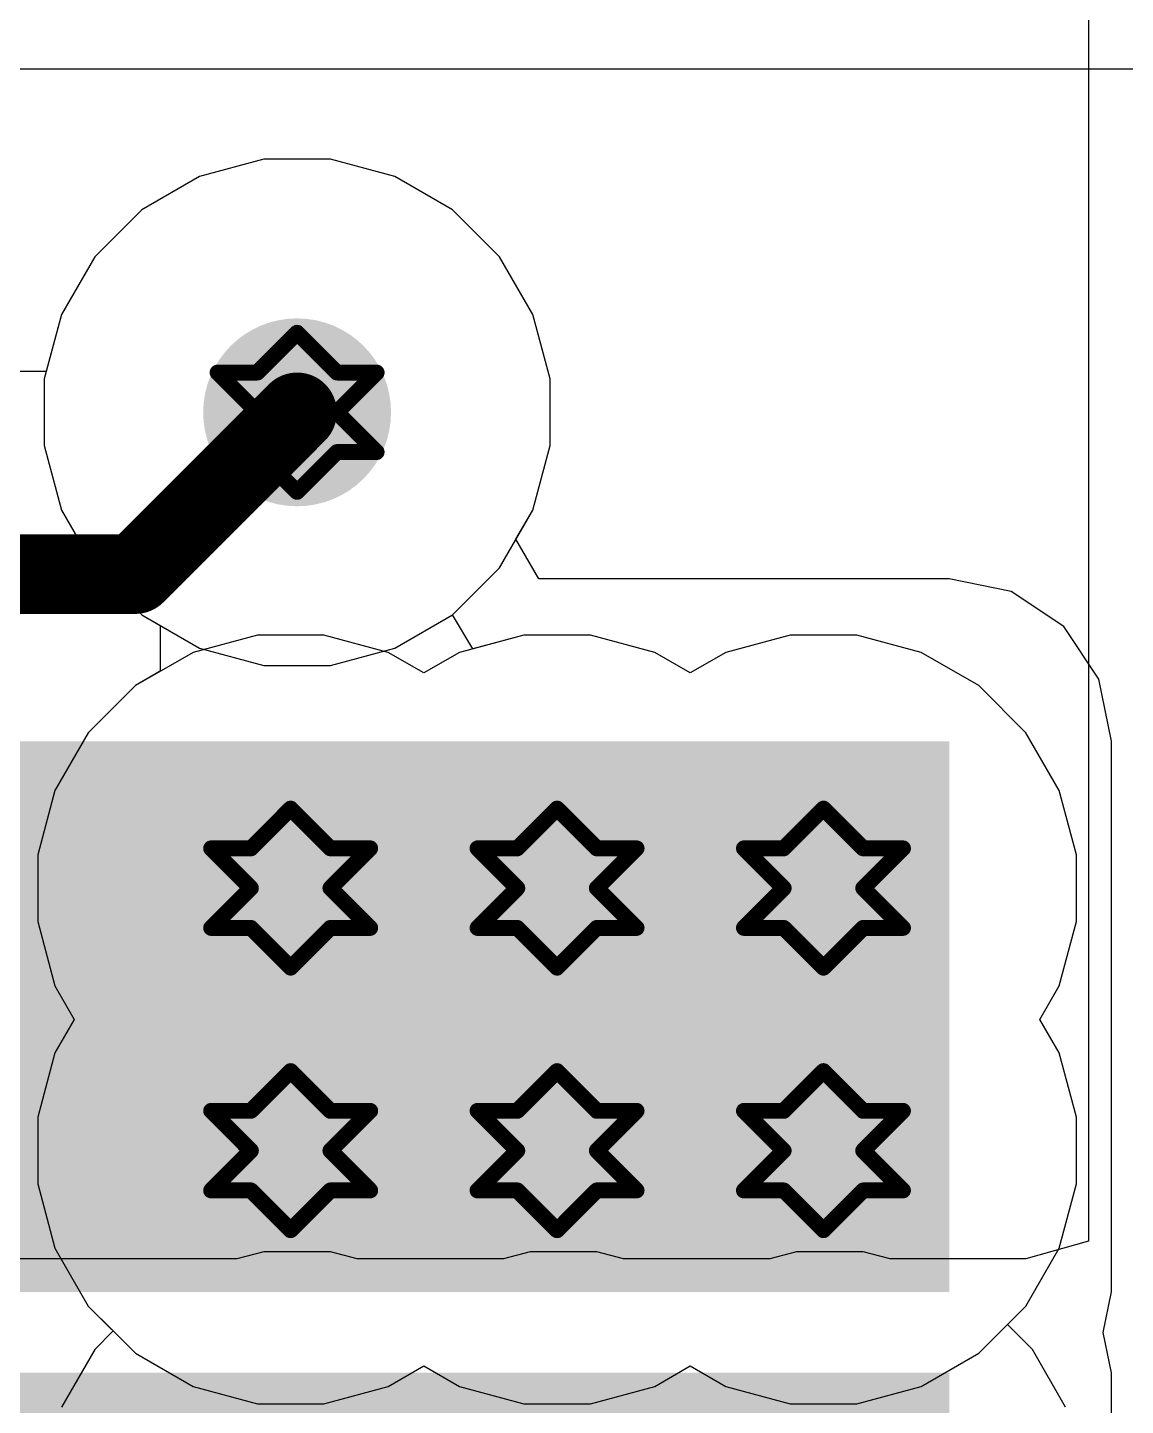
# Model space of a CAD drawing. Header units: inches. Extents: x -3 to 5437, y -3 to 5435.
# Drawn here: x 71.656 to 75.163, y 58.712 to 63.112 of the extents above; entities that cross this region are included whole.
import ezdxf

# ---------------------------------------------------------------- set-up
doc = ezdxf.new("R2010")
doc.units = ezdxf.units.IN
for name, color, linetype in [('Bottom Layer', 5, 'Continuous'), ('Bottom Solder', 6, 'Continuous'), ('Drill Drawing', 1, 'Continuous'), ('GND', 16, 'Continuous'), ('PWR', 76, 'Continuous'), ('Top Layer', 1, 'Continuous'), ('Top Solder', 216, 'Continuous'), ('Via Holes', 16, 'Continuous')]:
    doc.layers.add(name, color=color, linetype=linetype)

msp = doc.modelspace()

# ---------------------------------------------------------------- hatches: boundary and pattern name
at = {"layer": 'Bottom Layer'}
h = msp.add_hatch(color=5, dxfattribs=at)
edge = h.paths.add_edge_path()
edge.add_arc((72.517, 61.8831), 0.3, 0, 360)
h = msp.add_hatch(color=5, dxfattribs=at)
edge = h.paths.add_edge_path()
edge.add_arc((72.4964, 60.3638), 0.3, 0, 360)
h = msp.add_hatch(color=5, dxfattribs=at)
edge = h.paths.add_edge_path()
edge.add_arc((73.3473, 60.3638), 0.3, 0, 360)
h = msp.add_hatch(color=5, dxfattribs=at)
edge = h.paths.add_edge_path()
edge.add_arc((74.1982, 60.3638), 0.3, 0, 360)
h = msp.add_hatch(color=5, dxfattribs=at)
edge = h.paths.add_edge_path()
edge.add_arc((72.4964, 59.5256), 0.3, 0, 360)
h = msp.add_hatch(color=5, dxfattribs=at)
edge = h.paths.add_edge_path()
edge.add_arc((73.3473, 59.5256), 0.3, 0, 360)
h = msp.add_hatch(color=5, dxfattribs=at)
edge = h.paths.add_edge_path()
edge.add_arc((74.1982, 59.5256), 0.3, 0, 360)
at = {"layer": 'Bottom Solder'}
h = msp.add_hatch(color=6, dxfattribs=at)
edge = h.paths.add_edge_path()
edge.add_arc((72.517, 61.8831), 0.15, 0, 360)
h = msp.add_hatch(color=6, dxfattribs=at)
edge = h.paths.add_edge_path()
edge.add_arc((72.4964, 60.3638), 0.15, 0, 360)
h = msp.add_hatch(color=6, dxfattribs=at)
edge = h.paths.add_edge_path()
edge.add_arc((73.3473, 60.3638), 0.15, 0, 360)
h = msp.add_hatch(color=6, dxfattribs=at)
edge = h.paths.add_edge_path()
edge.add_arc((74.1982, 60.3638), 0.15, 0, 360)
h = msp.add_hatch(color=6, dxfattribs=at)
edge = h.paths.add_edge_path()
edge.add_arc((72.4964, 59.5256), 0.15, 0, 360)
h = msp.add_hatch(color=6, dxfattribs=at)
edge = h.paths.add_edge_path()
edge.add_arc((73.3473, 59.5256), 0.15, 0, 360)
h = msp.add_hatch(color=6, dxfattribs=at)
edge = h.paths.add_edge_path()
edge.add_arc((74.1982, 59.5256), 0.15, 0, 360)
at = {"layer": 'GND'}
h = msp.add_hatch(color=16, dxfattribs=at)
edge = h.paths.add_edge_path()
edge.add_arc((72.517, 61.8831), 0.3, 0, 360)
h = msp.add_hatch(color=16, dxfattribs=at)
edge = h.paths.add_edge_path()
edge.add_arc((72.4964, 60.3638), 0.3, 0, 360)
h = msp.add_hatch(color=16, dxfattribs=at)
edge = h.paths.add_edge_path()
edge.add_arc((73.3473, 60.3638), 0.3, 0, 360)
h = msp.add_hatch(color=16, dxfattribs=at)
edge = h.paths.add_edge_path()
edge.add_arc((74.1982, 60.3638), 0.3, 0, 360)
h = msp.add_hatch(color=16, dxfattribs=at)
edge = h.paths.add_edge_path()
edge.add_arc((72.4964, 59.5256), 0.3, 0, 360)
h = msp.add_hatch(color=16, dxfattribs=at)
edge = h.paths.add_edge_path()
edge.add_arc((73.3473, 59.5256), 0.3, 0, 360)
h = msp.add_hatch(color=16, dxfattribs=at)
edge = h.paths.add_edge_path()
edge.add_arc((74.1982, 59.5256), 0.3, 0, 360)
at = {"layer": 'PWR'}
h = msp.add_hatch(color=76, dxfattribs=at)
edge = h.paths.add_edge_path()
edge.add_arc((72.517, 61.8831), 0.3, 0, 360)
h = msp.add_hatch(color=76, dxfattribs=at)
edge = h.paths.add_edge_path()
edge.add_arc((72.4964, 60.3638), 0.3, 0, 360)
h = msp.add_hatch(color=76, dxfattribs=at)
edge = h.paths.add_edge_path()
edge.add_arc((73.3473, 60.3638), 0.3, 0, 360)
h = msp.add_hatch(color=76, dxfattribs=at)
edge = h.paths.add_edge_path()
edge.add_arc((74.1982, 60.3638), 0.3, 0, 360)
h = msp.add_hatch(color=76, dxfattribs=at)
edge = h.paths.add_edge_path()
edge.add_arc((72.4964, 59.5256), 0.3, 0, 360)
h = msp.add_hatch(color=76, dxfattribs=at)
edge = h.paths.add_edge_path()
edge.add_arc((73.3473, 59.5256), 0.3, 0, 360)
h = msp.add_hatch(color=76, dxfattribs=at)
edge = h.paths.add_edge_path()
edge.add_arc((74.1982, 59.5256), 0.3, 0, 360)
at = {"layer": 'Top Layer'}
h = msp.add_hatch(color=1, dxfattribs=at)
edge = h.paths.add_edge_path()
edge.add_arc((72.517, 61.8831), 0.3, 0, 360)
for points in [[(67.4961, 59.0744), (74.5998, 59.0744), (74.5998, 60.833), (67.4961, 60.833)], [(63.5384, 56.3118), (74.5998, 56.3118), (74.5998, 58.8164), (63.5384, 58.8164)]]:
    msp.add_hatch(color=1, dxfattribs=at).paths.add_polyline_path(points)
h = msp.add_hatch(color=1, dxfattribs=at)
edge = h.paths.add_edge_path()
edge.add_arc((72.4964, 60.3638), 0.3, 0, 360)
h = msp.add_hatch(color=1, dxfattribs=at)
edge = h.paths.add_edge_path()
edge.add_arc((73.3473, 60.3638), 0.3, 0, 360)
h = msp.add_hatch(color=1, dxfattribs=at)
edge = h.paths.add_edge_path()
edge.add_arc((74.1982, 60.3638), 0.3, 0, 360)
h = msp.add_hatch(color=1, dxfattribs=at)
edge = h.paths.add_edge_path()
edge.add_arc((72.4964, 59.5256), 0.3, 0, 360)
h = msp.add_hatch(color=1, dxfattribs=at)
edge = h.paths.add_edge_path()
edge.add_arc((73.3473, 59.5256), 0.3, 0, 360)
h = msp.add_hatch(color=1, dxfattribs=at)
edge = h.paths.add_edge_path()
edge.add_arc((74.1982, 59.5256), 0.3, 0, 360)
at = {"layer": 'Top Solder'}
h = msp.add_hatch(color=216, dxfattribs=at)
edge = h.paths.add_edge_path()
edge.add_arc((72.517, 61.8831), 0.15, 0, 360)
h = msp.add_hatch(color=216, dxfattribs=at)
edge = h.paths.add_edge_path()
edge.add_arc((72.4964, 60.3638), 0.15, 0, 360)
h = msp.add_hatch(color=216, dxfattribs=at)
edge = h.paths.add_edge_path()
edge.add_arc((73.3473, 60.3638), 0.15, 0, 360)
h = msp.add_hatch(color=216, dxfattribs=at)
edge = h.paths.add_edge_path()
edge.add_arc((74.1982, 60.3638), 0.15, 0, 360)
h = msp.add_hatch(color=216, dxfattribs=at)
edge = h.paths.add_edge_path()
edge.add_arc((72.4964, 59.5256), 0.15, 0, 360)
h = msp.add_hatch(color=216, dxfattribs=at)
edge = h.paths.add_edge_path()
edge.add_arc((73.3473, 59.5256), 0.15, 0, 360)
h = msp.add_hatch(color=216, dxfattribs=at)
edge = h.paths.add_edge_path()
edge.add_arc((74.1982, 59.5256), 0.15, 0, 360)
at = {"layer": 'Via Holes'}
h = msp.add_hatch(color=7, dxfattribs=at)
edge = h.paths.add_edge_path()
edge.add_arc((72.517, 61.8831), 0.15, 0, 360)
h = msp.add_hatch(color=7, dxfattribs=at)
edge = h.paths.add_edge_path()
edge.add_arc((72.4964, 60.3638), 0.15, 0, 360)
h = msp.add_hatch(color=7, dxfattribs=at)
edge = h.paths.add_edge_path()
edge.add_arc((73.3473, 60.3638), 0.15, 0, 360)
h = msp.add_hatch(color=7, dxfattribs=at)
edge = h.paths.add_edge_path()
edge.add_arc((74.1982, 60.3638), 0.15, 0, 360)
h = msp.add_hatch(color=7, dxfattribs=at)
edge = h.paths.add_edge_path()
edge.add_arc((72.4964, 59.5256), 0.15, 0, 360)
h = msp.add_hatch(color=7, dxfattribs=at)
edge = h.paths.add_edge_path()
edge.add_arc((73.3473, 59.5256), 0.15, 0, 360)
h = msp.add_hatch(color=7, dxfattribs=at)
edge = h.paths.add_edge_path()
edge.add_arc((74.1982, 59.5256), 0.15, 0, 360)

# ---------------------------------------------------------------- linework, layer by layer
at = {"layer": 'Bottom Layer'}
for p, q in [((62.0239, 62.9796), (80.58, 62.9796)), ((72.4106, 62.6911), (72.2051, 62.6361)), ((72.6234, 62.6911), (72.4106, 62.6911)), ((72.8289, 62.6361), (72.6234, 62.6911)), ((72.2051, 62.6361), (72.0209, 62.5297)), ((73.0131, 62.5297), (72.8289, 62.6361)), ((72.0209, 62.5297), (71.8704, 62.3792)), ((73.1636, 62.3792), (73.0131, 62.5297)), ((71.8704, 62.3792), (71.7641, 62.195)), ((73.2699, 62.195), (73.1636, 62.3792)), ((71.7641, 62.195), (71.709, 61.9895)), ((73.325, 61.9895), (73.2699, 62.195)), ((71.709, 61.9895), (71.709, 61.7767)), ((73.325, 61.7767), (73.325, 61.9895)), ((71.709, 61.7767), (71.7641, 61.5712)), ((73.2699, 61.5712), (73.325, 61.7767)), ((71.7641, 61.5712), (71.8704, 61.387)), ((73.1636, 61.387), (73.2699, 61.5712)), ((71.8704, 61.387), (72.0209, 61.2366)), ((73.0131, 61.2366), (73.1636, 61.387)), ((72.0209, 61.2366), (72.0795, 61.2027)), ((72.0795, 61.2027), (72.0795, 61.0561)), ((73.0778, 61.1281), (73.0131, 61.2366)), ((73.2409, 61.1718), (73.0778, 61.1281)), ((73.4537, 61.1718), (73.2409, 61.1718)), ((73.6592, 61.1167), (73.4537, 61.1718)), ((74.0918, 61.1718), (73.8863, 61.1167)), ((74.3046, 61.1718), (74.0918, 61.1718)), ((74.5101, 61.1167), (74.3046, 61.1718)), ((73.7728, 61.0512), (73.6592, 61.1167)), ((73.8863, 61.1167), (73.7728, 61.0512)), ((74.6943, 61.0104), (74.5101, 61.1167)), ((72.0795, 61.0561), (72.0003, 61.0104)), ((72.0003, 61.0104), (71.8498, 60.8599)), ((74.8448, 60.8599), (74.6943, 61.0104)), ((71.8498, 60.8599), (71.7435, 60.6757)), ((74.9511, 60.6757), (74.8448, 60.8599)), ((71.7435, 60.6757), (71.6884, 60.4702)), ((75.0062, 60.4702), (74.9511, 60.6757)), ((71.6884, 60.4702), (71.6884, 60.2574)), ((75.0062, 60.2574), (75.0062, 60.4702)), ((71.6884, 60.2574), (71.7435, 60.0519)), ((74.9511, 60.0519), (75.0062, 60.2574)), ((71.7435, 60.0519), (71.8054, 59.9447)), ((74.8892, 59.9447), (74.9511, 60.0519)), ((71.8054, 59.9447), (71.7435, 59.8375)), ((74.9511, 59.8375), (74.8892, 59.9447)), ((71.7435, 59.8375), (71.6884, 59.632)), ((75.0062, 59.632), (74.9511, 59.8375)), ((71.6884, 59.632), (71.6884, 59.4192)), ((75.0062, 59.4192), (75.0062, 59.632)), ((71.6884, 59.4192), (71.7435, 59.2137)), ((74.9511, 59.2137), (75.0062, 59.4192)), ((71.7435, 59.2137), (71.8498, 59.0295)), ((74.8448, 59.0295), (74.9511, 59.2137)), ((71.8498, 59.0295), (71.9295, 58.9498)), ((74.7857, 58.9704), (74.8448, 59.0295)), ((74.8654, 58.8907), (74.7857, 58.9704)), ((71.9295, 58.9498), (71.8704, 58.8907)), ((71.8704, 58.8907), (71.7641, 58.7065)), ((74.9717, 58.7065), (74.8654, 58.8907))]:
    msp.add_line(p, q, dxfattribs=at)
at = {"layer": 'Drill Drawing'}
for points in [[(72.39, 62.0101, 0.0508, 0.0508, 0), (72.517, 62.1371, 0.0508, 0.0508, 0)], [(72.517, 62.1371, 0.0508, 0.0508, 0), (72.644, 62.0101, 0.0508, 0.0508, 0)], [(72.263, 62.0101, 0.0508, 0.0508, 0), (72.39, 61.8831, 0.0508, 0.0508, 0)], [(72.263, 62.0101, 0.0508, 0.0508, 0), (72.39, 62.0101, 0.0508, 0.0508, 0)], [(72.644, 62.0101, 0.0508, 0.0508, 0), (72.771, 62.0101, 0.0508, 0.0508, 0)], [(72.644, 61.8831, 0.0508, 0.0508, 0), (72.771, 62.0101, 0.0508, 0.0508, 0)], [(72.263, 61.7561, 0.0508, 0.0508, 0), (72.39, 61.8831, 0.0508, 0.0508, 0)], [(72.644, 61.8831, 0.0508, 0.0508, 0), (72.771, 61.7561, 0.0508, 0.0508, 0)], [(72.263, 61.7561, 0.0508, 0.0508, 0), (72.39, 61.7561, 0.0508, 0.0508, 0)], [(72.39, 61.7561, 0.0508, 0.0508, 0), (72.517, 61.6291, 0.0508, 0.0508, 0)], [(72.517, 61.6291, 0.0508, 0.0508, 0), (72.644, 61.7561, 0.0508, 0.0508, 0)], [(72.644, 61.7561, 0.0508, 0.0508, 0), (72.771, 61.7561, 0.0508, 0.0508, 0)], [(72.3694, 60.4908, 0.0508, 0.0508, 0), (72.4964, 60.6178, 0.0508, 0.0508, 0)], [(72.4964, 60.6178, 0.0508, 0.0508, 0), (72.6234, 60.4908, 0.0508, 0.0508, 0)], [(73.2203, 60.4908, 0.0508, 0.0508, 0), (73.3473, 60.6178, 0.0508, 0.0508, 0)], [(73.3473, 60.6178, 0.0508, 0.0508, 0), (73.4743, 60.4908, 0.0508, 0.0508, 0)], [(74.0712, 60.4908, 0.0508, 0.0508, 0), (74.1982, 60.6178, 0.0508, 0.0508, 0)], [(74.1982, 60.6178, 0.0508, 0.0508, 0), (74.3252, 60.4908, 0.0508, 0.0508, 0)], [(72.2424, 60.4908, 0.0508, 0.0508, 0), (72.3694, 60.3638, 0.0508, 0.0508, 0)], [(72.2424, 60.4908, 0.0508, 0.0508, 0), (72.3694, 60.4908, 0.0508, 0.0508, 0)], [(72.6234, 60.4908, 0.0508, 0.0508, 0), (72.7504, 60.4908, 0.0508, 0.0508, 0)], [(72.6234, 60.3638, 0.0508, 0.0508, 0), (72.7504, 60.4908, 0.0508, 0.0508, 0)], [(73.0933, 60.4908, 0.0508, 0.0508, 0), (73.2203, 60.3638, 0.0508, 0.0508, 0)], [(73.0933, 60.4908, 0.0508, 0.0508, 0), (73.2203, 60.4908, 0.0508, 0.0508, 0)], [(73.4743, 60.4908, 0.0508, 0.0508, 0), (73.6013, 60.4908, 0.0508, 0.0508, 0)], [(73.4743, 60.3638, 0.0508, 0.0508, 0), (73.6013, 60.4908, 0.0508, 0.0508, 0)], [(73.9442, 60.4908, 0.0508, 0.0508, 0), (74.0712, 60.3638, 0.0508, 0.0508, 0)], [(73.9442, 60.4908, 0.0508, 0.0508, 0), (74.0712, 60.4908, 0.0508, 0.0508, 0)], [(74.3252, 60.4908, 0.0508, 0.0508, 0), (74.4522, 60.4908, 0.0508, 0.0508, 0)], [(74.3252, 60.3638, 0.0508, 0.0508, 0), (74.4522, 60.4908, 0.0508, 0.0508, 0)], [(72.2424, 60.2368, 0.0508, 0.0508, 0), (72.3694, 60.3638, 0.0508, 0.0508, 0)], [(72.6234, 60.3638, 0.0508, 0.0508, 0), (72.7504, 60.2368, 0.0508, 0.0508, 0)], [(73.0933, 60.2368, 0.0508, 0.0508, 0), (73.2203, 60.3638, 0.0508, 0.0508, 0)], [(73.4743, 60.3638, 0.0508, 0.0508, 0), (73.6013, 60.2368, 0.0508, 0.0508, 0)], [(73.9442, 60.2368, 0.0508, 0.0508, 0), (74.0712, 60.3638, 0.0508, 0.0508, 0)], [(74.3252, 60.3638, 0.0508, 0.0508, 0), (74.4522, 60.2368, 0.0508, 0.0508, 0)], [(72.2424, 60.2368, 0.0508, 0.0508, 0), (72.3694, 60.2368, 0.0508, 0.0508, 0)], [(72.3694, 60.2368, 0.0508, 0.0508, 0), (72.4964, 60.1098, 0.0508, 0.0508, 0)], [(72.4964, 60.1098, 0.0508, 0.0508, 0), (72.6234, 60.2368, 0.0508, 0.0508, 0)], [(72.6234, 60.2368, 0.0508, 0.0508, 0), (72.7504, 60.2368, 0.0508, 0.0508, 0)], [(73.0933, 60.2368, 0.0508, 0.0508, 0), (73.2203, 60.2368, 0.0508, 0.0508, 0)], [(73.2203, 60.2368, 0.0508, 0.0508, 0), (73.3473, 60.1098, 0.0508, 0.0508, 0)], [(73.3473, 60.1098, 0.0508, 0.0508, 0), (73.4743, 60.2368, 0.0508, 0.0508, 0)], [(73.4743, 60.2368, 0.0508, 0.0508, 0), (73.6013, 60.2368, 0.0508, 0.0508, 0)], [(73.9442, 60.2368, 0.0508, 0.0508, 0), (74.0712, 60.2368, 0.0508, 0.0508, 0)], [(74.0712, 60.2368, 0.0508, 0.0508, 0), (74.1982, 60.1098, 0.0508, 0.0508, 0)], [(74.1982, 60.1098, 0.0508, 0.0508, 0), (74.3252, 60.2368, 0.0508, 0.0508, 0)], [(74.3252, 60.2368, 0.0508, 0.0508, 0), (74.4522, 60.2368, 0.0508, 0.0508, 0)], [(72.3694, 59.6526, 0.0508, 0.0508, 0), (72.4964, 59.7796, 0.0508, 0.0508, 0)], [(72.4964, 59.7796, 0.0508, 0.0508, 0), (72.6234, 59.6526, 0.0508, 0.0508, 0)], [(73.2203, 59.6526, 0.0508, 0.0508, 0), (73.3473, 59.7796, 0.0508, 0.0508, 0)], [(73.3473, 59.7796, 0.0508, 0.0508, 0), (73.4743, 59.6526, 0.0508, 0.0508, 0)], [(74.0712, 59.6526, 0.0508, 0.0508, 0), (74.1982, 59.7796, 0.0508, 0.0508, 0)], [(74.1982, 59.7796, 0.0508, 0.0508, 0), (74.3252, 59.6526, 0.0508, 0.0508, 0)], [(72.2424, 59.6526, 0.0508, 0.0508, 0), (72.3694, 59.5256, 0.0508, 0.0508, 0)], [(72.2424, 59.6526, 0.0508, 0.0508, 0), (72.3694, 59.6526, 0.0508, 0.0508, 0)], [(72.6234, 59.6526, 0.0508, 0.0508, 0), (72.7504, 59.6526, 0.0508, 0.0508, 0)], [(72.6234, 59.5256, 0.0508, 0.0508, 0), (72.7504, 59.6526, 0.0508, 0.0508, 0)], [(73.0933, 59.6526, 0.0508, 0.0508, 0), (73.2203, 59.5256, 0.0508, 0.0508, 0)], [(73.0933, 59.6526, 0.0508, 0.0508, 0), (73.2203, 59.6526, 0.0508, 0.0508, 0)], [(73.4743, 59.6526, 0.0508, 0.0508, 0), (73.6013, 59.6526, 0.0508, 0.0508, 0)], [(73.4743, 59.5256, 0.0508, 0.0508, 0), (73.6013, 59.6526, 0.0508, 0.0508, 0)], [(73.9442, 59.6526, 0.0508, 0.0508, 0), (74.0712, 59.5256, 0.0508, 0.0508, 0)], [(73.9442, 59.6526, 0.0508, 0.0508, 0), (74.0712, 59.6526, 0.0508, 0.0508, 0)], [(74.3252, 59.6526, 0.0508, 0.0508, 0), (74.4522, 59.6526, 0.0508, 0.0508, 0)], [(74.3252, 59.5256, 0.0508, 0.0508, 0), (74.4522, 59.6526, 0.0508, 0.0508, 0)], [(72.2424, 59.3986, 0.0508, 0.0508, 0), (72.3694, 59.5256, 0.0508, 0.0508, 0)], [(72.6234, 59.5256, 0.0508, 0.0508, 0), (72.7504, 59.3986, 0.0508, 0.0508, 0)], [(73.0933, 59.3986, 0.0508, 0.0508, 0), (73.2203, 59.5256, 0.0508, 0.0508, 0)], [(73.4743, 59.5256, 0.0508, 0.0508, 0), (73.6013, 59.3986, 0.0508, 0.0508, 0)], [(73.9442, 59.3986, 0.0508, 0.0508, 0), (74.0712, 59.5256, 0.0508, 0.0508, 0)], [(74.3252, 59.5256, 0.0508, 0.0508, 0), (74.4522, 59.3986, 0.0508, 0.0508, 0)], [(72.2424, 59.3986, 0.0508, 0.0508, 0), (72.3694, 59.3986, 0.0508, 0.0508, 0)], [(72.3694, 59.3986, 0.0508, 0.0508, 0), (72.4964, 59.2716, 0.0508, 0.0508, 0)], [(72.4964, 59.2716, 0.0508, 0.0508, 0), (72.6234, 59.3986, 0.0508, 0.0508, 0)], [(72.6234, 59.3986, 0.0508, 0.0508, 0), (72.7504, 59.3986, 0.0508, 0.0508, 0)], [(73.0933, 59.3986, 0.0508, 0.0508, 0), (73.2203, 59.3986, 0.0508, 0.0508, 0)], [(73.2203, 59.3986, 0.0508, 0.0508, 0), (73.3473, 59.2716, 0.0508, 0.0508, 0)], [(73.3473, 59.2716, 0.0508, 0.0508, 0), (73.4743, 59.3986, 0.0508, 0.0508, 0)], [(73.4743, 59.3986, 0.0508, 0.0508, 0), (73.6013, 59.3986, 0.0508, 0.0508, 0)], [(73.9442, 59.3986, 0.0508, 0.0508, 0), (74.0712, 59.3986, 0.0508, 0.0508, 0)], [(74.0712, 59.3986, 0.0508, 0.0508, 0), (74.1982, 59.2716, 0.0508, 0.0508, 0)], [(74.1982, 59.2716, 0.0508, 0.0508, 0), (74.3252, 59.3986, 0.0508, 0.0508, 0)], [(74.3252, 59.3986, 0.0508, 0.0508, 0), (74.4522, 59.3986, 0.0508, 0.0508, 0)]]:
    msp.add_lwpolyline(points, format="xyseb", dxfattribs=at)
for points in [[(72.5043, 62.1371, 0.0254, 0.0254, 1), (72.5297, 62.1371, 0.0254, 0.0254, 1)], [(72.5043, 62.1371, 0.0254, 0.0254, 1), (72.5297, 62.1371, 0.0254, 0.0254, 1)], [(72.2503, 62.0101, 0.0254, 0.0254, 1), (72.2757, 62.0101, 0.0254, 0.0254, 1)], [(72.2503, 62.0101, 0.0254, 0.0254, 1), (72.2757, 62.0101, 0.0254, 0.0254, 1)], [(72.3773, 62.0101, 0.0254, 0.0254, 1), (72.4027, 62.0101, 0.0254, 0.0254, 1)], [(72.3773, 62.0101, 0.0254, 0.0254, 1), (72.4027, 62.0101, 0.0254, 0.0254, 1)], [(72.6313, 62.0101, 0.0254, 0.0254, 1), (72.6567, 62.0101, 0.0254, 0.0254, 1)], [(72.6313, 62.0101, 0.0254, 0.0254, 1), (72.6567, 62.0101, 0.0254, 0.0254, 1)], [(72.7583, 62.0101, 0.0254, 0.0254, 1), (72.7837, 62.0101, 0.0254, 0.0254, 1)], [(72.7583, 62.0101, 0.0254, 0.0254, 1), (72.7837, 62.0101, 0.0254, 0.0254, 1)], [(72.3773, 61.8831, 0.0254, 0.0254, 1), (72.4027, 61.8831, 0.0254, 0.0254, 1)], [(72.3773, 61.8831, 0.0254, 0.0254, 1), (72.4027, 61.8831, 0.0254, 0.0254, 1)], [(72.6313, 61.8831, 0.0254, 0.0254, 1), (72.6567, 61.8831, 0.0254, 0.0254, 1)], [(72.6313, 61.8831, 0.0254, 0.0254, 1), (72.6567, 61.8831, 0.0254, 0.0254, 1)], [(72.2503, 61.7561, 0.0254, 0.0254, 1), (72.2757, 61.7561, 0.0254, 0.0254, 1)], [(72.2503, 61.7561, 0.0254, 0.0254, 1), (72.2757, 61.7561, 0.0254, 0.0254, 1)], [(72.3773, 61.7561, 0.0254, 0.0254, 1), (72.4027, 61.7561, 0.0254, 0.0254, 1)], [(72.3773, 61.7561, 0.0254, 0.0254, 1), (72.4027, 61.7561, 0.0254, 0.0254, 1)], [(72.6313, 61.7561, 0.0254, 0.0254, 1), (72.6567, 61.7561, 0.0254, 0.0254, 1)], [(72.6313, 61.7561, 0.0254, 0.0254, 1), (72.6567, 61.7561, 0.0254, 0.0254, 1)], [(72.7583, 61.7561, 0.0254, 0.0254, 1), (72.7837, 61.7561, 0.0254, 0.0254, 1)], [(72.7583, 61.7561, 0.0254, 0.0254, 1), (72.7837, 61.7561, 0.0254, 0.0254, 1)], [(72.5043, 61.6291, 0.0254, 0.0254, 1), (72.5297, 61.6291, 0.0254, 0.0254, 1)], [(72.5043, 61.6291, 0.0254, 0.0254, 1), (72.5297, 61.6291, 0.0254, 0.0254, 1)], [(72.4837, 60.6178, 0.0254, 0.0254, 1), (72.5091, 60.6178, 0.0254, 0.0254, 1)], [(72.4837, 60.6178, 0.0254, 0.0254, 1), (72.5091, 60.6178, 0.0254, 0.0254, 1)], [(73.3346, 60.6178, 0.0254, 0.0254, 1), (73.36, 60.6178, 0.0254, 0.0254, 1)], [(73.3346, 60.6178, 0.0254, 0.0254, 1), (73.36, 60.6178, 0.0254, 0.0254, 1)], [(74.1855, 60.6178, 0.0254, 0.0254, 1), (74.2109, 60.6178, 0.0254, 0.0254, 1)], [(74.1855, 60.6178, 0.0254, 0.0254, 1), (74.2109, 60.6178, 0.0254, 0.0254, 1)], [(72.2297, 60.4908, 0.0254, 0.0254, 1), (72.2551, 60.4908, 0.0254, 0.0254, 1)], [(72.2297, 60.4908, 0.0254, 0.0254, 1), (72.2551, 60.4908, 0.0254, 0.0254, 1)], [(72.3567, 60.4908, 0.0254, 0.0254, 1), (72.3821, 60.4908, 0.0254, 0.0254, 1)], [(72.3567, 60.4908, 0.0254, 0.0254, 1), (72.3821, 60.4908, 0.0254, 0.0254, 1)], [(72.6107, 60.4908, 0.0254, 0.0254, 1), (72.6361, 60.4908, 0.0254, 0.0254, 1)], [(72.6107, 60.4908, 0.0254, 0.0254, 1), (72.6361, 60.4908, 0.0254, 0.0254, 1)], [(72.7377, 60.4908, 0.0254, 0.0254, 1), (72.7631, 60.4908, 0.0254, 0.0254, 1)], [(72.7377, 60.4908, 0.0254, 0.0254, 1), (72.7631, 60.4908, 0.0254, 0.0254, 1)], [(73.0806, 60.4908, 0.0254, 0.0254, 1), (73.106, 60.4908, 0.0254, 0.0254, 1)], [(73.0806, 60.4908, 0.0254, 0.0254, 1), (73.106, 60.4908, 0.0254, 0.0254, 1)], [(73.2076, 60.4908, 0.0254, 0.0254, 1), (73.233, 60.4908, 0.0254, 0.0254, 1)], [(73.2076, 60.4908, 0.0254, 0.0254, 1), (73.233, 60.4908, 0.0254, 0.0254, 1)], [(73.4616, 60.4908, 0.0254, 0.0254, 1), (73.487, 60.4908, 0.0254, 0.0254, 1)], [(73.4616, 60.4908, 0.0254, 0.0254, 1), (73.487, 60.4908, 0.0254, 0.0254, 1)], [(73.5886, 60.4908, 0.0254, 0.0254, 1), (73.614, 60.4908, 0.0254, 0.0254, 1)], [(73.5886, 60.4908, 0.0254, 0.0254, 1), (73.614, 60.4908, 0.0254, 0.0254, 1)], [(73.9315, 60.4908, 0.0254, 0.0254, 1), (73.9569, 60.4908, 0.0254, 0.0254, 1)], [(73.9315, 60.4908, 0.0254, 0.0254, 1), (73.9569, 60.4908, 0.0254, 0.0254, 1)], [(74.0585, 60.4908, 0.0254, 0.0254, 1), (74.0839, 60.4908, 0.0254, 0.0254, 1)], [(74.0585, 60.4908, 0.0254, 0.0254, 1), (74.0839, 60.4908, 0.0254, 0.0254, 1)], [(74.3125, 60.4908, 0.0254, 0.0254, 1), (74.3379, 60.4908, 0.0254, 0.0254, 1)], [(74.3125, 60.4908, 0.0254, 0.0254, 1), (74.3379, 60.4908, 0.0254, 0.0254, 1)], [(74.4395, 60.4908, 0.0254, 0.0254, 1), (74.4649, 60.4908, 0.0254, 0.0254, 1)], [(74.4395, 60.4908, 0.0254, 0.0254, 1), (74.4649, 60.4908, 0.0254, 0.0254, 1)], [(72.3567, 60.3638, 0.0254, 0.0254, 1), (72.3821, 60.3638, 0.0254, 0.0254, 1)], [(72.3567, 60.3638, 0.0254, 0.0254, 1), (72.3821, 60.3638, 0.0254, 0.0254, 1)], [(72.6107, 60.3638, 0.0254, 0.0254, 1), (72.6361, 60.3638, 0.0254, 0.0254, 1)], [(72.6107, 60.3638, 0.0254, 0.0254, 1), (72.6361, 60.3638, 0.0254, 0.0254, 1)], [(73.2076, 60.3638, 0.0254, 0.0254, 1), (73.233, 60.3638, 0.0254, 0.0254, 1)], [(73.2076, 60.3638, 0.0254, 0.0254, 1), (73.233, 60.3638, 0.0254, 0.0254, 1)], [(73.4616, 60.3638, 0.0254, 0.0254, 1), (73.487, 60.3638, 0.0254, 0.0254, 1)], [(73.4616, 60.3638, 0.0254, 0.0254, 1), (73.487, 60.3638, 0.0254, 0.0254, 1)], [(74.0585, 60.3638, 0.0254, 0.0254, 1), (74.0839, 60.3638, 0.0254, 0.0254, 1)], [(74.0585, 60.3638, 0.0254, 0.0254, 1), (74.0839, 60.3638, 0.0254, 0.0254, 1)], [(74.3125, 60.3638, 0.0254, 0.0254, 1), (74.3379, 60.3638, 0.0254, 0.0254, 1)], [(74.3125, 60.3638, 0.0254, 0.0254, 1), (74.3379, 60.3638, 0.0254, 0.0254, 1)], [(72.2297, 60.2368, 0.0254, 0.0254, 1), (72.2551, 60.2368, 0.0254, 0.0254, 1)], [(72.2297, 60.2368, 0.0254, 0.0254, 1), (72.2551, 60.2368, 0.0254, 0.0254, 1)], [(72.3567, 60.2368, 0.0254, 0.0254, 1), (72.3821, 60.2368, 0.0254, 0.0254, 1)], [(72.3567, 60.2368, 0.0254, 0.0254, 1), (72.3821, 60.2368, 0.0254, 0.0254, 1)], [(72.6107, 60.2368, 0.0254, 0.0254, 1), (72.6361, 60.2368, 0.0254, 0.0254, 1)], [(72.6107, 60.2368, 0.0254, 0.0254, 1), (72.6361, 60.2368, 0.0254, 0.0254, 1)], [(72.7377, 60.2368, 0.0254, 0.0254, 1), (72.7631, 60.2368, 0.0254, 0.0254, 1)], [(72.7377, 60.2368, 0.0254, 0.0254, 1), (72.7631, 60.2368, 0.0254, 0.0254, 1)], [(73.0806, 60.2368, 0.0254, 0.0254, 1), (73.106, 60.2368, 0.0254, 0.0254, 1)], [(73.0806, 60.2368, 0.0254, 0.0254, 1), (73.106, 60.2368, 0.0254, 0.0254, 1)], [(73.2076, 60.2368, 0.0254, 0.0254, 1), (73.233, 60.2368, 0.0254, 0.0254, 1)], [(73.2076, 60.2368, 0.0254, 0.0254, 1), (73.233, 60.2368, 0.0254, 0.0254, 1)], [(73.4616, 60.2368, 0.0254, 0.0254, 1), (73.487, 60.2368, 0.0254, 0.0254, 1)], [(73.4616, 60.2368, 0.0254, 0.0254, 1), (73.487, 60.2368, 0.0254, 0.0254, 1)], [(73.5886, 60.2368, 0.0254, 0.0254, 1), (73.614, 60.2368, 0.0254, 0.0254, 1)], [(73.5886, 60.2368, 0.0254, 0.0254, 1), (73.614, 60.2368, 0.0254, 0.0254, 1)], [(73.9315, 60.2368, 0.0254, 0.0254, 1), (73.9569, 60.2368, 0.0254, 0.0254, 1)], [(73.9315, 60.2368, 0.0254, 0.0254, 1), (73.9569, 60.2368, 0.0254, 0.0254, 1)], [(74.0585, 60.2368, 0.0254, 0.0254, 1), (74.0839, 60.2368, 0.0254, 0.0254, 1)], [(74.0585, 60.2368, 0.0254, 0.0254, 1), (74.0839, 60.2368, 0.0254, 0.0254, 1)], [(74.3125, 60.2368, 0.0254, 0.0254, 1), (74.3379, 60.2368, 0.0254, 0.0254, 1)], [(74.3125, 60.2368, 0.0254, 0.0254, 1), (74.3379, 60.2368, 0.0254, 0.0254, 1)], [(74.4395, 60.2368, 0.0254, 0.0254, 1), (74.4649, 60.2368, 0.0254, 0.0254, 1)], [(74.4395, 60.2368, 0.0254, 0.0254, 1), (74.4649, 60.2368, 0.0254, 0.0254, 1)], [(72.4837, 60.1098, 0.0254, 0.0254, 1), (72.5091, 60.1098, 0.0254, 0.0254, 1)], [(72.4837, 60.1098, 0.0254, 0.0254, 1), (72.5091, 60.1098, 0.0254, 0.0254, 1)], [(73.3346, 60.1098, 0.0254, 0.0254, 1), (73.36, 60.1098, 0.0254, 0.0254, 1)], [(73.3346, 60.1098, 0.0254, 0.0254, 1), (73.36, 60.1098, 0.0254, 0.0254, 1)], [(74.1855, 60.1098, 0.0254, 0.0254, 1), (74.2109, 60.1098, 0.0254, 0.0254, 1)], [(74.1855, 60.1098, 0.0254, 0.0254, 1), (74.2109, 60.1098, 0.0254, 0.0254, 1)], [(72.4837, 59.7796, 0.0254, 0.0254, 1), (72.5091, 59.7796, 0.0254, 0.0254, 1)], [(72.4837, 59.7796, 0.0254, 0.0254, 1), (72.5091, 59.7796, 0.0254, 0.0254, 1)], [(73.3346, 59.7796, 0.0254, 0.0254, 1), (73.36, 59.7796, 0.0254, 0.0254, 1)], [(73.3346, 59.7796, 0.0254, 0.0254, 1), (73.36, 59.7796, 0.0254, 0.0254, 1)], [(74.1855, 59.7796, 0.0254, 0.0254, 1), (74.2109, 59.7796, 0.0254, 0.0254, 1)], [(74.1855, 59.7796, 0.0254, 0.0254, 1), (74.2109, 59.7796, 0.0254, 0.0254, 1)], [(72.2297, 59.6526, 0.0254, 0.0254, 1), (72.2551, 59.6526, 0.0254, 0.0254, 1)], [(72.2297, 59.6526, 0.0254, 0.0254, 1), (72.2551, 59.6526, 0.0254, 0.0254, 1)], [(72.3567, 59.6526, 0.0254, 0.0254, 1), (72.3821, 59.6526, 0.0254, 0.0254, 1)], [(72.3567, 59.6526, 0.0254, 0.0254, 1), (72.3821, 59.6526, 0.0254, 0.0254, 1)], [(72.6107, 59.6526, 0.0254, 0.0254, 1), (72.6361, 59.6526, 0.0254, 0.0254, 1)], [(72.6107, 59.6526, 0.0254, 0.0254, 1), (72.6361, 59.6526, 0.0254, 0.0254, 1)], [(72.7377, 59.6526, 0.0254, 0.0254, 1), (72.7631, 59.6526, 0.0254, 0.0254, 1)], [(72.7377, 59.6526, 0.0254, 0.0254, 1), (72.7631, 59.6526, 0.0254, 0.0254, 1)], [(73.0806, 59.6526, 0.0254, 0.0254, 1), (73.106, 59.6526, 0.0254, 0.0254, 1)], [(73.0806, 59.6526, 0.0254, 0.0254, 1), (73.106, 59.6526, 0.0254, 0.0254, 1)], [(73.2076, 59.6526, 0.0254, 0.0254, 1), (73.233, 59.6526, 0.0254, 0.0254, 1)], [(73.2076, 59.6526, 0.0254, 0.0254, 1), (73.233, 59.6526, 0.0254, 0.0254, 1)], [(73.4616, 59.6526, 0.0254, 0.0254, 1), (73.487, 59.6526, 0.0254, 0.0254, 1)], [(73.4616, 59.6526, 0.0254, 0.0254, 1), (73.487, 59.6526, 0.0254, 0.0254, 1)], [(73.5886, 59.6526, 0.0254, 0.0254, 1), (73.614, 59.6526, 0.0254, 0.0254, 1)], [(73.5886, 59.6526, 0.0254, 0.0254, 1), (73.614, 59.6526, 0.0254, 0.0254, 1)], [(73.9315, 59.6526, 0.0254, 0.0254, 1), (73.9569, 59.6526, 0.0254, 0.0254, 1)], [(73.9315, 59.6526, 0.0254, 0.0254, 1), (73.9569, 59.6526, 0.0254, 0.0254, 1)], [(74.0585, 59.6526, 0.0254, 0.0254, 1), (74.0839, 59.6526, 0.0254, 0.0254, 1)], [(74.0585, 59.6526, 0.0254, 0.0254, 1), (74.0839, 59.6526, 0.0254, 0.0254, 1)], [(74.3125, 59.6526, 0.0254, 0.0254, 1), (74.3379, 59.6526, 0.0254, 0.0254, 1)], [(74.3125, 59.6526, 0.0254, 0.0254, 1), (74.3379, 59.6526, 0.0254, 0.0254, 1)], [(74.4395, 59.6526, 0.0254, 0.0254, 1), (74.4649, 59.6526, 0.0254, 0.0254, 1)], [(74.4395, 59.6526, 0.0254, 0.0254, 1), (74.4649, 59.6526, 0.0254, 0.0254, 1)], [(72.3567, 59.5256, 0.0254, 0.0254, 1), (72.3821, 59.5256, 0.0254, 0.0254, 1)], [(72.3567, 59.5256, 0.0254, 0.0254, 1), (72.3821, 59.5256, 0.0254, 0.0254, 1)], [(72.6107, 59.5256, 0.0254, 0.0254, 1), (72.6361, 59.5256, 0.0254, 0.0254, 1)], [(72.6107, 59.5256, 0.0254, 0.0254, 1), (72.6361, 59.5256, 0.0254, 0.0254, 1)], [(73.2076, 59.5256, 0.0254, 0.0254, 1), (73.233, 59.5256, 0.0254, 0.0254, 1)], [(73.2076, 59.5256, 0.0254, 0.0254, 1), (73.233, 59.5256, 0.0254, 0.0254, 1)], [(73.4616, 59.5256, 0.0254, 0.0254, 1), (73.487, 59.5256, 0.0254, 0.0254, 1)], [(73.4616, 59.5256, 0.0254, 0.0254, 1), (73.487, 59.5256, 0.0254, 0.0254, 1)], [(74.0585, 59.5256, 0.0254, 0.0254, 1), (74.0839, 59.5256, 0.0254, 0.0254, 1)], [(74.0585, 59.5256, 0.0254, 0.0254, 1), (74.0839, 59.5256, 0.0254, 0.0254, 1)], [(74.3125, 59.5256, 0.0254, 0.0254, 1), (74.3379, 59.5256, 0.0254, 0.0254, 1)], [(74.3125, 59.5256, 0.0254, 0.0254, 1), (74.3379, 59.5256, 0.0254, 0.0254, 1)], [(72.2297, 59.3986, 0.0254, 0.0254, 1), (72.2551, 59.3986, 0.0254, 0.0254, 1)], [(72.2297, 59.3986, 0.0254, 0.0254, 1), (72.2551, 59.3986, 0.0254, 0.0254, 1)], [(72.3567, 59.3986, 0.0254, 0.0254, 1), (72.3821, 59.3986, 0.0254, 0.0254, 1)], [(72.3567, 59.3986, 0.0254, 0.0254, 1), (72.3821, 59.3986, 0.0254, 0.0254, 1)], [(72.6107, 59.3986, 0.0254, 0.0254, 1), (72.6361, 59.3986, 0.0254, 0.0254, 1)], [(72.6107, 59.3986, 0.0254, 0.0254, 1), (72.6361, 59.3986, 0.0254, 0.0254, 1)], [(72.7377, 59.3986, 0.0254, 0.0254, 1), (72.7631, 59.3986, 0.0254, 0.0254, 1)], [(72.7377, 59.3986, 0.0254, 0.0254, 1), (72.7631, 59.3986, 0.0254, 0.0254, 1)], [(73.0806, 59.3986, 0.0254, 0.0254, 1), (73.106, 59.3986, 0.0254, 0.0254, 1)], [(73.0806, 59.3986, 0.0254, 0.0254, 1), (73.106, 59.3986, 0.0254, 0.0254, 1)], [(73.2076, 59.3986, 0.0254, 0.0254, 1), (73.233, 59.3986, 0.0254, 0.0254, 1)], [(73.2076, 59.3986, 0.0254, 0.0254, 1), (73.233, 59.3986, 0.0254, 0.0254, 1)], [(73.4616, 59.3986, 0.0254, 0.0254, 1), (73.487, 59.3986, 0.0254, 0.0254, 1)], [(73.4616, 59.3986, 0.0254, 0.0254, 1), (73.487, 59.3986, 0.0254, 0.0254, 1)], [(73.5886, 59.3986, 0.0254, 0.0254, 1), (73.614, 59.3986, 0.0254, 0.0254, 1)], [(73.5886, 59.3986, 0.0254, 0.0254, 1), (73.614, 59.3986, 0.0254, 0.0254, 1)], [(73.9315, 59.3986, 0.0254, 0.0254, 1), (73.9569, 59.3986, 0.0254, 0.0254, 1)], [(73.9315, 59.3986, 0.0254, 0.0254, 1), (73.9569, 59.3986, 0.0254, 0.0254, 1)], [(74.0585, 59.3986, 0.0254, 0.0254, 1), (74.0839, 59.3986, 0.0254, 0.0254, 1)], [(74.0585, 59.3986, 0.0254, 0.0254, 1), (74.0839, 59.3986, 0.0254, 0.0254, 1)], [(74.3125, 59.3986, 0.0254, 0.0254, 1), (74.3379, 59.3986, 0.0254, 0.0254, 1)], [(74.3125, 59.3986, 0.0254, 0.0254, 1), (74.3379, 59.3986, 0.0254, 0.0254, 1)], [(74.4395, 59.3986, 0.0254, 0.0254, 1), (74.4649, 59.3986, 0.0254, 0.0254, 1)], [(74.4395, 59.3986, 0.0254, 0.0254, 1), (74.4649, 59.3986, 0.0254, 0.0254, 1)], [(72.4837, 59.2716, 0.0254, 0.0254, 1), (72.5091, 59.2716, 0.0254, 0.0254, 1)], [(72.4837, 59.2716, 0.0254, 0.0254, 1), (72.5091, 59.2716, 0.0254, 0.0254, 1)], [(73.3346, 59.2716, 0.0254, 0.0254, 1), (73.36, 59.2716, 0.0254, 0.0254, 1)], [(73.3346, 59.2716, 0.0254, 0.0254, 1), (73.36, 59.2716, 0.0254, 0.0254, 1)], [(74.1855, 59.2716, 0.0254, 0.0254, 1), (74.2109, 59.2716, 0.0254, 0.0254, 1)], [(74.1855, 59.2716, 0.0254, 0.0254, 1), (74.2109, 59.2716, 0.0254, 0.0254, 1)]]:
    msp.add_lwpolyline(points, format="xyseb", close=True, dxfattribs=at)
at = {"layer": 'GND'}
for p, q in [((75.045, 76.9878), (75.045, 59.237)), ((72.4106, 62.6911), (72.2051, 62.6361)), ((72.6234, 62.6911), (72.4106, 62.6911)), ((72.8289, 62.6361), (72.6234, 62.6911)), ((72.2051, 62.6361), (72.0209, 62.5297)), ((73.0131, 62.5297), (72.8289, 62.6361)), ((72.0209, 62.5297), (71.8704, 62.3792)), ((73.1636, 62.3792), (73.0131, 62.5297)), ((71.8704, 62.3792), (71.7641, 62.195)), ((73.2699, 62.195), (73.1636, 62.3792)), ((71.7641, 62.195), (71.709, 61.9895)), ((73.325, 61.9895), (73.2699, 62.195)), ((71.709, 61.9895), (71.709, 61.7767)), ((73.325, 61.7767), (73.325, 61.9895)), ((71.709, 61.7767), (71.7641, 61.5712)), ((73.2699, 61.5712), (73.325, 61.7767)), ((71.7641, 61.5712), (71.8704, 61.387)), ((73.1636, 61.387), (73.2699, 61.5712)), ((71.8704, 61.387), (72.0209, 61.2366)), ((73.0131, 61.2366), (73.1636, 61.387)), ((72.0209, 61.2366), (72.2051, 61.1302)), ((72.8289, 61.1302), (73.0131, 61.2366)), ((72.2051, 61.1302), (72.4106, 61.0751)), ((72.6234, 61.0751), (72.8289, 61.1302)), ((72.4106, 61.0751), (72.6234, 61.0751)), ((75.045, 59.2369), (74.8447, 59.1797)), ((75.045, 59.237), (75.045, 59.2369)), ((72.325, 59.1797), (67.5502, 59.1797)), ((72.4106, 59.2026), (72.325, 59.1797)), ((72.6234, 59.2026), (72.4106, 59.2026)), ((72.709, 59.1797), (72.6234, 59.2026)), ((73.1759, 59.1797), (72.709, 59.1797)), ((73.2615, 59.2026), (73.1759, 59.1797)), ((73.4743, 59.2026), (73.2615, 59.2026)), ((73.5599, 59.1797), (73.4743, 59.2026)), ((74.0268, 59.1797), (73.5599, 59.1797)), ((74.1124, 59.2026), (74.0268, 59.1797)), ((74.3252, 59.2026), (74.1124, 59.2026)), ((74.4108, 59.1797), (74.3252, 59.2026)), ((74.8447, 59.1797), (74.4108, 59.1797))]:
    msp.add_line(p, q, dxfattribs=at)
at = {"layer": 'PWR'}
for p, q in [((72.39, 61.1718), (72.1845, 61.1167)), ((72.6028, 61.1718), (72.39, 61.1718)), ((72.8083, 61.1167), (72.6028, 61.1718)), ((73.2409, 61.1718), (73.0354, 61.1167)), ((73.4537, 61.1718), (73.2409, 61.1718)), ((73.6592, 61.1167), (73.4537, 61.1718)), ((74.0918, 61.1718), (73.8863, 61.1167)), ((74.3046, 61.1718), (74.0918, 61.1718)), ((74.5101, 61.1167), (74.3046, 61.1718)), ((72.1845, 61.1167), (72.0003, 61.0104)), ((72.9219, 61.0512), (72.8083, 61.1167)), ((73.0354, 61.1167), (72.9219, 61.0512)), ((73.7728, 61.0512), (73.6592, 61.1167)), ((73.8863, 61.1167), (73.7728, 61.0512)), ((74.6943, 61.0104), (74.5101, 61.1167)), ((72.0003, 61.0104), (71.8498, 60.8599)), ((74.8448, 60.8599), (74.6943, 61.0104)), ((71.8498, 60.8599), (71.7435, 60.6757)), ((74.9511, 60.6757), (74.8448, 60.8599)), ((71.7435, 60.6757), (71.6884, 60.4702)), ((75.0062, 60.4702), (74.9511, 60.6757)), ((71.6884, 60.4702), (71.6884, 60.2574)), ((75.0062, 60.2574), (75.0062, 60.4702)), ((71.6884, 60.2574), (71.7435, 60.0519)), ((74.9511, 60.0519), (75.0062, 60.2574)), ((71.7435, 60.0519), (71.8054, 59.9447)), ((74.8892, 59.9447), (74.9511, 60.0519)), ((71.8054, 59.9447), (71.7435, 59.8375)), ((74.9511, 59.8375), (74.8892, 59.9447)), ((71.7435, 59.8375), (71.6884, 59.632)), ((75.0062, 59.632), (74.9511, 59.8375)), ((71.6884, 59.632), (71.6884, 59.4192)), ((75.0062, 59.4192), (75.0062, 59.632)), ((71.6884, 59.4192), (71.7435, 59.2137)), ((74.9511, 59.2137), (75.0062, 59.4192)), ((71.7435, 59.2137), (71.8498, 59.0295)), ((74.8448, 59.0295), (74.9511, 59.2137)), ((71.8498, 59.0295), (72.0003, 58.879)), ((74.6943, 58.879), (74.8448, 59.0295)), ((72.0003, 58.879), (72.1845, 58.7727)), ((74.5101, 58.7727), (74.6943, 58.879)), ((72.8083, 58.7727), (72.9219, 58.8382)), ((72.9219, 58.8382), (73.0354, 58.7727)), ((73.6592, 58.7727), (73.7728, 58.8382)), ((73.7728, 58.8382), (73.8863, 58.7727)), ((72.1845, 58.7727), (72.39, 58.7176)), ((72.6028, 58.7176), (72.8083, 58.7727)), ((73.0354, 58.7727), (73.2409, 58.7176)), ((73.4537, 58.7176), (73.6592, 58.7727)), ((73.8863, 58.7727), (74.0918, 58.7176)), ((74.3046, 58.7176), (74.5101, 58.7727)), ((72.39, 58.7176), (72.6028, 58.7176)), ((73.2409, 58.7176), (73.4537, 58.7176)), ((74.0918, 58.7176), (74.3046, 58.7176))]:
    msp.add_line(p, q, dxfattribs=at)
at = {"layer": 'Top Layer'}
for p, q in [((72.4106, 62.6911), (72.2051, 62.6361)), ((72.6234, 62.6911), (72.4106, 62.6911)), ((72.8289, 62.6361), (72.6234, 62.6911)), ((72.2051, 62.6361), (72.0209, 62.5297)), ((73.0131, 62.5297), (72.8289, 62.6361)), ((72.0209, 62.5297), (71.8704, 62.3792)), ((73.1636, 62.3792), (73.0131, 62.5297)), ((71.8704, 62.3792), (71.7641, 62.195)), ((73.2699, 62.195), (73.1636, 62.3792)), ((71.7641, 62.195), (71.7155, 62.0138)), ((73.325, 61.9895), (73.2699, 62.195)), ((71.7155, 62.0138), (65.7429, 62.0138)), ((73.325, 61.7767), (73.325, 61.9895)), ((73.2699, 61.5712), (73.325, 61.7767)), ((73.2161, 61.478), (73.2699, 61.5712)), ((73.2894, 61.351), (73.2161, 61.478)), ((74.5998, 61.351), (73.2894, 61.351)), ((74.798, 61.3115), (74.5998, 61.351)), ((74.966, 61.1992), (74.798, 61.3115)), ((75.0783, 61.0312), (74.966, 61.1992)), ((75.1178, 60.833), (75.0783, 61.0312)), ((75.1178, 59.0744), (75.1178, 60.833)), ((75.0921, 58.9454), (75.1178, 59.0744)), ((75.1178, 58.8164), (75.0921, 58.9454)), ((75.1178, 56.3118), (75.1178, 58.8164))]:
    msp.add_line(p, q, dxfattribs=at)
for points in [[(72.0003, 61.3664, 0.254, 0.254, 0), (72.517, 61.8831, 0.254, 0.254, 0)], [(61.1835, 61.3664, 0.254, 0.254, 0), (72.0003, 61.3664, 0.254, 0.254, 0)]]:
    msp.add_lwpolyline(points, format="xyseb", dxfattribs=at)
for points in [[(72.4535, 61.8831, 0.127, 0.127, 1), (72.5805, 61.8831, 0.127, 0.127, 1)], [(71.9368, 61.3664, 0.127, 0.127, 1), (72.0638, 61.3664, 0.127, 0.127, 1)], [(71.9368, 61.3664, 0.127, 0.127, 1), (72.0638, 61.3664, 0.127, 0.127, 1)]]:
    msp.add_lwpolyline(points, format="xyseb", close=True, dxfattribs=at)

doc.saveas('drawing.dxf')
